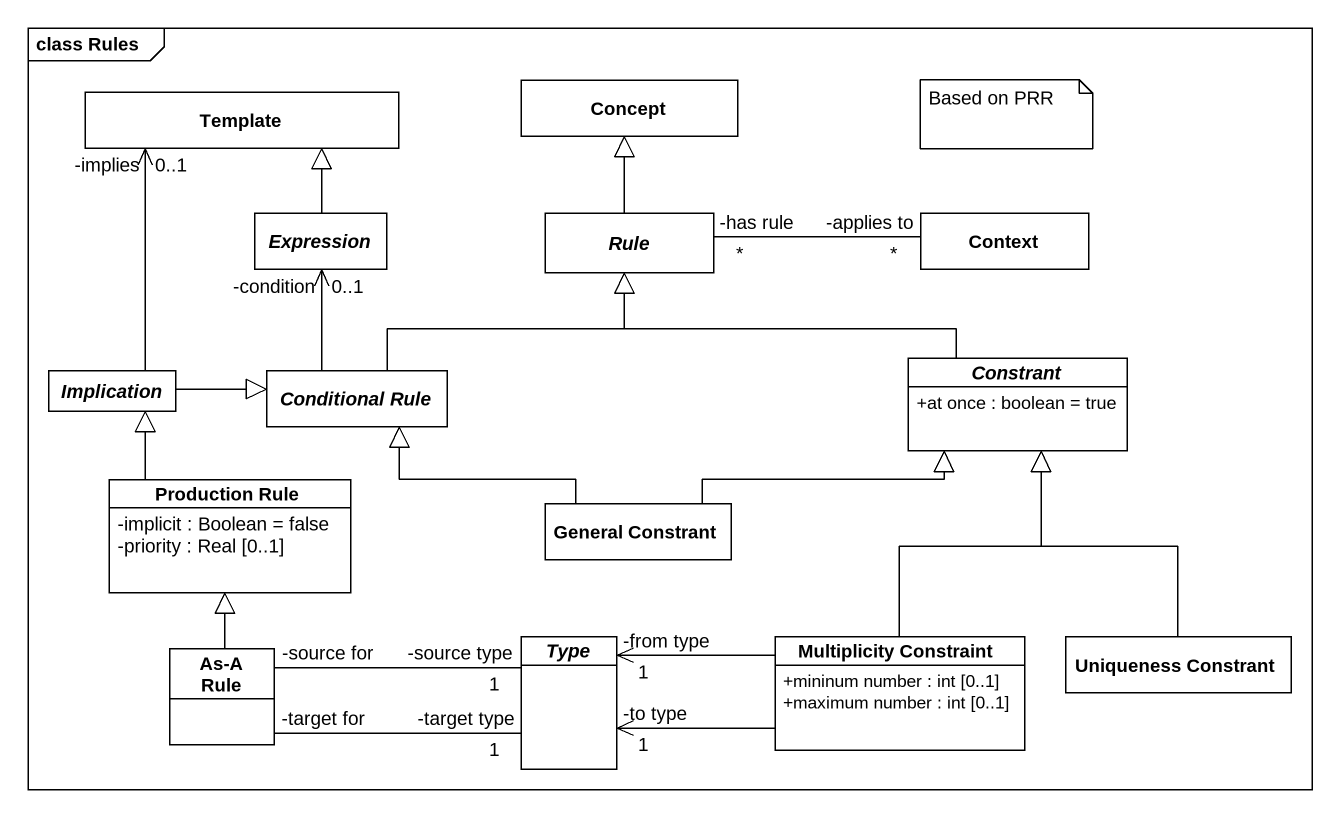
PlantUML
@startuml
mainframe class Rules
hide circle
hide empty members
skinparam classAttributeIconSize 0
class Template
class Concept
abstract class Expression
abstract class Rule
class Context
abstract class Implication
abstract class "Conditional Rule" as Conditional_Rule
abstract class Constrant {
  +at once : boolean = true
}
class "Production Rule" as Production_Rule {
  -implicit : Boolean = false
  -priority : Real [0..1]
}
class "General Constrant" as General_Constrant
abstract class Type
class "Multiplicity Constraint" as Multiplicity_Constraint {
  +mininum number : int [0..1]
  +maximum number : int [0..1]
}
class "Uniqueness Constrant" as Uniqueness_Constrant
class "As-A Rule" as As_A_Rule
Expression -up-|> Template
Rule -up-|> Concept
Rule "-has rule\n*" -right- "*\n-applies to" Context
Implication -up-> "-implies\n0..1" Template
Implication -right-|> Conditional_Rule
Conditional_Rule -up-> "-condition\n0..1" Expression
Conditional_Rule -right-|> Rule
Constrant -left-|> Rule
Production_Rule -up-|> Implication
General_Constrant -left-|> Conditional_Rule
General_Constrant -right-|> Constrant
Multiplicity_Constraint -up-|> Constrant
Multiplicity_Constraint -left-> "-from type\n1" Type
Multiplicity_Constraint -left-> "-to type\n1" Type
Uniqueness_Constrant -up-|> Constrant
As_A_Rule -up-|> Production_Rule
As_A_Rule "-source for" -right- "-source type\n1" Type
As_A_Rule "-target for" -right- "-target type\n1" Type
note as N1
  Based on PRR
end note
@enduml
